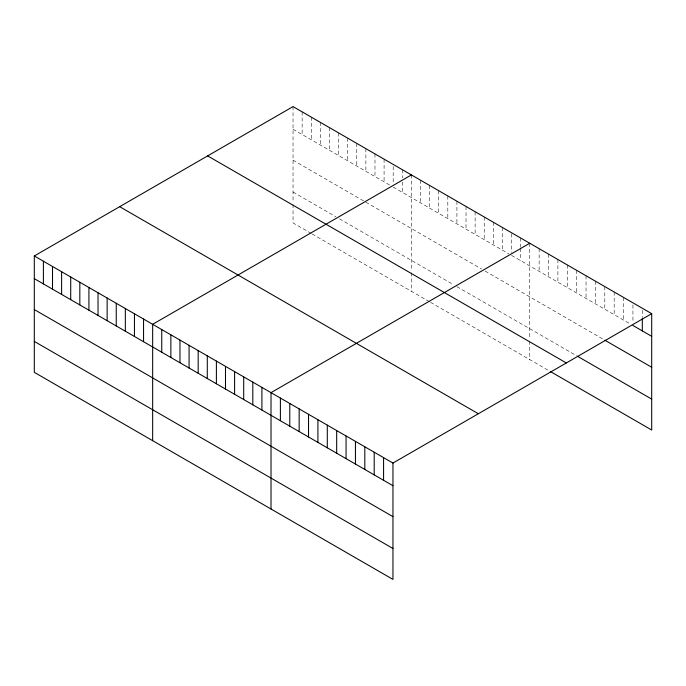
<?xml version="1.0" encoding="UTF-8"?>
<svg xmlns="http://www.w3.org/2000/svg" width="686" height="686" viewBox="0 0 686 686"><rect width="100%" height="100%" fill="white"/><g stroke="black" fill="none" stroke-linecap="round" stroke-linejoin="round"><path stroke-width="0.51" stroke-dasharray="3.43 2.57" d="M293.042 129.26L390.454 185.503M393.189 187.081L508.815 253.837M511.55 255.415L630.383 324.024M293.042 160.181L364.969 201.71M365.878 202.233L481.503 268.989M485.148 271.09L603.946 339.681M293.042 192.037L335.831 216.742M339.476 218.843L453.275 284.544M456.919 286.654L576.66 355.777M311.247 233.463L293.042 222.95L293.042 204.402M312.156 233.995L429.608 301.797M430.516 302.329L548.517 370.449M642.319 310.312L642.319 317.524M632.938 304.893L632.938 322.411M623.557 297.415L623.557 320.088M614.176 292.004L614.176 314.668M604.795 286.585L604.795 309.257M595.422 281.166L595.422 303.838M586.041 275.755L586.041 298.419M576.66 270.335L576.66 293.008M567.279 264.925L567.279 287.588M557.898 259.505L557.898 282.178M548.517 254.094L548.517 276.758M539.136 248.675L539.136 271.347M529.755 243.264L529.755 339.004M529.755 341.071L529.755 359.618M520.648 238.008L520.648 247.277M520.648 248.306L520.648 260.671M511.55 233.78L511.55 252.328M502.444 227.495L502.444 250.158M493.337 222.238L493.337 244.902M484.23 216.982L484.23 239.646M475.132 211.725L475.132 234.389M466.026 206.469L466.026 229.133M456.919 201.212L456.919 223.876M447.812 195.956L447.812 218.62M438.714 190.699L438.714 213.363M429.608 185.443L429.608 208.107M420.501 180.186L420.501 202.85M411.394 174.93L411.394 270.678M411.394 272.736L411.394 291.284M402.296 169.674L402.296 177.914M402.296 182.039L402.296 192.337M393.189 166.475L393.189 183.994M384.083 159.161L384.083 181.824M374.976 153.904L374.976 176.568M365.878 148.648L365.878 171.311M356.771 143.391L356.771 166.055M347.665 138.135L347.665 160.798M338.567 132.878L338.567 155.542M329.46 127.622L329.46 150.285M320.353 122.365L320.353 145.029M311.247 117.109L311.247 139.773M302.149 111.852L302.149 134.516M293.042 106.596L293.042 202.344"/><path stroke-width="1.03" d="M34.3 255.972L392.958 463.05L392.958 579.404L34.3 372.335L34.3 255.972L293.042 106.596L651.7 313.665L651.7 430.028L550.223 371.435M411.394 174.93L152.661 324.307L152.661 440.669M529.755 243.264L271.013 392.641L271.013 509.003M392.958 463.05L651.7 313.665M632.938 325.498L651.7 336.329M604.795 340.17L651.7 367.25M577.509 356.274L651.7 399.106M207.652 155.894L566.319 362.963M119.681 206.683L478.348 413.752M34.3 278.645L392.958 485.714M34.3 309.566L392.958 516.635M34.3 341.414L392.958 548.491M642.319 318.553L642.319 330.918M383.577 457.631L383.577 480.303M374.196 452.211L374.196 474.883M364.815 446.8L364.815 469.464M355.442 441.381L355.442 464.053M346.061 435.97L346.061 458.634M336.68 430.551L336.68 453.223M327.299 425.14L327.299 447.804M317.918 419.721L317.918 442.393M308.537 414.301L308.537 436.973M299.156 408.89L299.156 431.554M289.775 403.471L289.775 426.143M280.394 398.06L280.394 420.724M261.915 387.384L261.915 410.057M252.808 382.128L252.808 404.8M243.702 376.871L243.702 399.544M234.595 371.615L234.595 394.287M225.497 366.358L225.497 389.031M216.39 361.102L216.39 383.774M207.283 355.845L207.283 378.518M198.177 350.589L198.177 373.261M189.079 345.332L189.079 368.005M179.972 340.076L179.972 362.748M170.865 334.819L170.865 357.492M161.759 329.563L161.759 352.235M143.554 319.05L143.554 341.722M134.447 313.794L134.447 336.466M125.341 308.537L125.341 331.209M116.243 303.281L116.243 325.953M107.136 298.024L107.136 320.696M98.029 292.768L98.029 315.44M88.923 287.511L88.923 310.183M79.825 282.255L79.825 304.927M70.718 276.998L70.718 299.671M61.611 271.742L61.611 294.414M52.505 266.485L52.505 289.158M43.407 261.229L43.407 283.901"/></g></svg>
